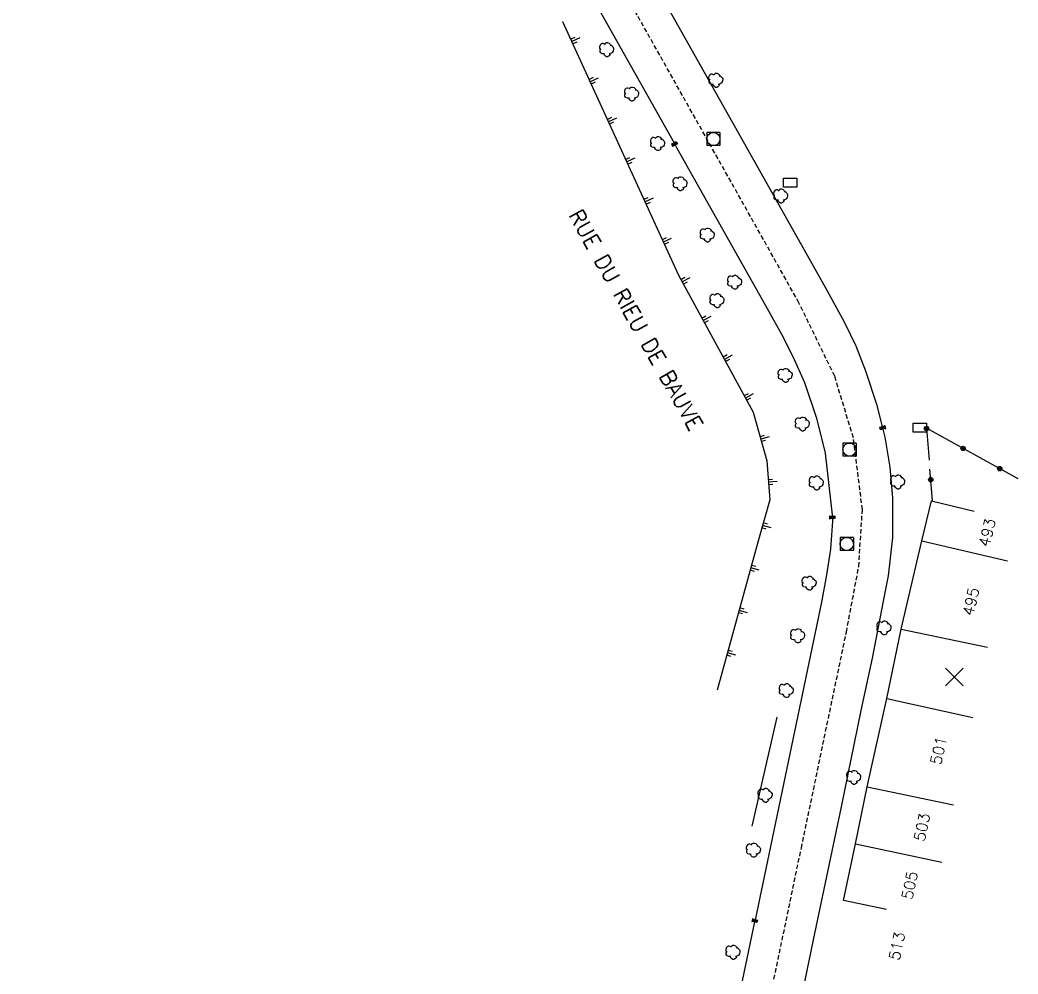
# Model space of a CAD drawing. Header units: millimetres. Extents: x 137000 to 138000, y 128000 to 129000.
# Drawn here: x 137635.1 to 137748.3, y 128742.7 to 128850.9 of the extents above; entities that cross this region are included whole.
import ezdxf
from ezdxf.enums import TextEntityAlignment as Align

# ---------------------------------------------------------------- set-up
doc = ezdxf.new("R2010")
doc.units = ezdxf.units.MM
doc.linetypes.add('DASHED', pattern=[0.75, 0.5, -0.25])
doc.layers.get('0').update_dxf_attribs({"linetype": 'CONTINUOUS'})
for name, color, linetype in [('w0001', 6, 'DASHED'), ('w0008', 7, 'CONTINUOUS'), ('w0100', 7, 'CONTINUOUS'), ('w0211', 2, 'CONTINUOUS'), ('w0300', 7, 'CONTINUOUS'), ('W0302', 3, 'CONTINUOUS'), ('w0322', 7, 'CONTINUOUS'), ('w0400', 7, 'CONTINUOUS'), ('w0420', 7, 'CONTINUOUS'), ('w0989', 7, 'CONTINUOUS'), ('w0991', 7, 'CONTINUOUS'), ('W1102', 7, 'CONTINUOUS'), ('W1471', 7, 'CONTINUOUS')]:
    doc.layers.add(name, color=color, linetype=linetype)
doc.styles.get("Standard").update_dxf_attribs({"font": 'romans.shx', "width": 0.85})

# ---------------------------------------------------------------- blocks, each defined once
blk = doc.blocks.new('t322o')
at = {"color": 0, "linetype": 'Continuous'}
for radius in [0.25, 0.15]:
    blk.add_circle((0, 0), radius, dxfattribs=at)
blk = doc.blocks.new('t211o')
at = {"color": 0, "linetype": 'Continuous'}
for p, q in [((-0.29, 0.5), (-0.29, 0)), ((0, 1), (0, 0)), ((0.29, 0.5), (0.29, 0))]:
    blk.add_line(p, q, dxfattribs=at)
blk = doc.blocks.new('T300')
for p, q in [((-0.8, 0.51), (-0.86, 0.34)), ((-0.86, 0.34), (-0.86, 0.17)), ((-0.86, 0.17), (-0.74, 0.06)), ((-0.69, 0.63), (-0.8, 0.51)), ((-0.8, -0.06), (-0.74, 0.06)), ((-0.74, 0.06), (-0.69, 0.11)), ((-0.57, 0.69), (-0.69, 0.63)), ((-0.46, 0.69), (-0.57, 0.69)), ((-0.29, 0.63), (-0.46, 0.69)), ((-0.29, 0.63), (-0.17, 0.74)), ((-0.23, 0.57), (-0.29, 0.63)), ((-0.17, 0.74), (-0.06, 0.8)), ((-0.06, 0.8), (0.06, 0.8)), ((0.06, 0.8), (0.23, 0.74)), ((0.23, 0.74), (0.34, 0.63)), ((0.34, 0.63), (0.4, 0.51)), ((0.46, 0.46), (0.34, 0.46)), ((0.4, 0.51), (0.4, 0.46)), ((0.57, 0.4), (0.46, 0.46)), ((0.57, 0.4), (0.69, 0.29)), ((0.69, 0.29), (0.74, 0.17)), ((0.74, 0.06), (0.69, -0.17)), ((0.74, 0.17), (0.74, 0.06)), ((-0.8, -0.17), (-0.8, -0.06)), ((-0.8, -0.23), (-0.8, -0.17)), ((-0.74, -0.34), (-0.8, -0.23)), ((-0.69, -0.4), (-0.74, -0.34)), ((-0.51, -0.46), (-0.69, -0.4)), ((-0.4, -0.46), (-0.51, -0.46)), ((-0.4, -0.46), (-0.34, -0.46)), ((-0.34, -0.46), (-0.34, -0.4)), ((-0.34, -0.51), (-0.34, -0.46)), ((-0.29, -0.63), (-0.34, -0.51)), ((-0.17, -0.74), (-0.29, -0.63)), ((-0.06, -0.8), (-0.17, -0.74)), ((0.06, -0.8), (-0.06, -0.8)), ((0.17, -0.74), (0.06, -0.8)), ((0.23, -0.69), (0.17, -0.74)), ((0.29, -0.46), (0.23, -0.46)), ((0.29, -0.63), (0.23, -0.69)), ((0.46, -0.4), (0.29, -0.46)), ((0.34, -0.51), (0.29, -0.63)), ((0.34, -0.51), (0.34, -0.46)), ((0.57, -0.34), (0.46, -0.4)), ((0.63, -0.29), (0.57, -0.34)), ((0.69, -0.17), (0.63, -0.29))]:
    blk.add_line(p, q)
blk = doc.blocks.new('T400')
for p, q in [((-0.15, 0.3), (0.15, 0.3)), ((-0.15, -0.25), (-0.15, 0.3)), ((-0.15, 0.15), (0.15, 0.15)), ((-0.15, 0), (0.15, 0)), ((0.15, 0.3), (0.15, -0.25)), ((-0.15, -0.15), (0.15, -0.15)), ((-0.15, -0.25), (-0.15, -0.3)), ((-0.15, -0.3), (0.15, -0.3)), ((0.15, -0.3), (0.15, -0.25))]:
    blk.add_line(p, q)
blk = doc.blocks.new('T420')
for p, q in [((0.75, 0.75), (-0.75, 0.75)), ((-0.75, 0.75), (-0.75, -0.75)), ((0.75, 0.75), (0.75, -0.75)), ((0.75, -0.75), (-0.75, -0.75))]:
    blk.add_line(p, q)
blk.add_ellipse((0, 0), major_axis=(-0.53, 0.53), ratio=1, start_param=3.926991, end_param=10.210176)
blk = doc.blocks.new('T1471')
at = {"color": 0, "linetype": 'Continuous', "flags": 128}
blk.add_lwpolyline([(-0.75, -0.5), (-0.75, 0.5), (0.75, 0.5), (0.75, -0.5), (-0.75, -0.5)], dxfattribs=at)
blk = doc.blocks.new('t991o')
at = {"color": 0, "linetype": 'Continuous'}
for p, q in [((-1, 1), (1, -1)), ((-1, -1), (1, 1))]:
    blk.add_line(p, q, dxfattribs=at)

msp = doc.modelspace()

# ---------------------------------------------------------------- linework, layer by layer
at = {"layer": 'w0001'}
msp.add_lwpolyline([(137725.43, 128627.77), (137717.74, 128645.89), (137715.57, 128653.32), (137713.77, 128662.31), (137712.58, 128671.12), (137711.99, 128678.76), (137711.81, 128686.96), (137712.11, 128694.35), (137712.68, 128700.7), (137715.3, 128716.65), (137718.9, 128734.03), (137723.69, 128756.96), (137728.8, 128781.46), (137730.2, 128788.89), (137730.61, 128795.36), (137729.59, 128803.5), (137727.47, 128810.48), (137723.42, 128818.8), (137717.92, 128828.6), (137673.52, 128907.55), (137664.72, 128923.28), (137635.07, 128975.92)], dxfattribs=at)
at = {"layer": 'w0008'}
for points in [[(137688.86, 128873.22), (137709.29, 128836.86), (137709.54, 128836.41), (137719.95, 128817.91), (137721.44, 128815.26), (137722.74, 128812.71), (137724.03, 128809.76), (137725.42, 128805.71), (137726.39, 128801.73), (137727.24, 128794.43), (137727.22, 128794.03), (137726.99, 128790.86), (137726.54, 128787.93), (137725.96, 128784.86), (137718.4, 128748.64), (137718.36, 128748.59), (137711.96, 128717.91)], [(137724.1, 128741.79), (137725.06, 128746.55), (137728.23, 128761.65), (137730.49, 128772.56), (137731.75, 128778.49), (137733.29, 128786.33), (137733.56, 128787.83), (137734.07, 128792.2), (137734.08, 128796.67), (137733.78, 128800.17), (137733.2, 128803.55), (137732.93, 128804.63), (137732.3, 128807.14), (137730.99, 128811.04), (137729.89, 128813.88), (137728.58, 128816.6), (137726.43, 128820.53), (137702.39, 128863.31)]]:
    msp.add_lwpolyline(points, dxfattribs=at)
at = {"layer": 'w0100'}
msp.add_lwpolyline([(137733.35, 128749.98), (137728.46, 128751.02), (137729.83, 128757.43), (137731.17, 128763.9), (137733.39, 128773.91), (137735.02, 128781.78), (137737.34, 128791.79), (137738.45, 128796.35), (137743.3, 128795.17), (137743.3, 128795.17), (137743.3, 128795.17), (137743.3, 128795.17), (137743.3, 128795.17), (137743.3, 128795.17), (137743.3, 128795.17), (137743.3, 128795.17), (137743.3, 128795.17), (137743.3, 128795.17), (137743.3, 128795.17), (137743.3, 128795.17), (137743.3, 128795.17), (137743.3, 128795.17), (137743.3, 128795.17), (137743.3, 128795.17), (137743.3, 128795.17), (137743.3, 128795.17), (137743.3, 128795.17), (137743.3, 128795.17), (137743.3, 128795.17), (137743.3, 128795.17), (137743.3, 128795.17), (137743.3, 128795.17), (137743.3, 128795.17), (137743.3, 128795.17), (137743.3, 128795.17), (137743.3, 128795.17), (137743.3, 128795.17), (137743.3, 128795.17), (137743.3, 128795.17), (137743.3, 128795.17), (137743.3, 128795.17), (137743.3, 128795.17), (137743.3, 128795.17), (137743.3, 128795.17), (137743.3, 128795.17), (137743.3, 128795.17), (137743.3, 128795.17), (137743.3, 128795.17), (137743.3, 128795.17), (137743.3, 128795.17), (137743.3, 128795.17), (137743.3, 128795.17), (137743.3, 128795.17), (137743.3, 128795.17), (137743.3, 128795.17), (137743.3, 128795.17), (137743.3, 128795.17), (137743.3, 128795.17), (137743.3, 128795.17), (137743.3, 128795.17), (137743.3, 128795.17), (137743.3, 128795.17), (137743.3, 128795.17), (137743.3, 128795.17), (137743.3, 128795.17), (137743.3, 128795.17), (137743.3, 128795.17), (137743.3, 128795.17), (137743.3, 128795.17), (137743.3, 128795.17), (137743.3, 128795.17), (137743.3, 128795.17), (137743.3, 128795.17), (137743.3, 128795.17), (137743.3, 128795.17), (137743.3, 128795.17), (137743.3, 128795.17), (137743.3, 128795.17), (137743.3, 128795.17), (137743.3, 128795.17), (137743.3, 128795.17), (137743.3, 128795.17), (137743.3, 128795.17), (137743.3, 128795.17), (137743.3, 128795.17), (137743.3, 128795.17), (137743.3, 128795.17), (137743.3, 128795.17), (137743.3, 128795.17), (137743.3, 128795.17), (137743.3, 128795.17), (137743.3, 128795.17), (137743.3, 128795.17), (137743.3, 128795.17), (137743.3, 128795.17), (137743.3, 128795.17), (137743.3, 128795.17), (137743.3, 128795.17), (137743.3, 128795.17), (137743.3, 128795.17), (137743.3, 128795.17), (137743.3, 128795.17), (137743.3, 128795.17), (137743.3, 128795.17), (137743.3, 128795.17), (137743.3, 128795.17), (137743.3, 128795.17), (137743.3, 128795.17), (137743.3, 128795.17), (137743.3, 128795.17), (137743.3, 128795.17), (137743.3, 128795.17), (137743.3, 128795.17), (137743.3, 128795.17), (137743.3, 128795.17), (137743.3, 128795.17), (137743.3, 128795.17), (137743.3, 128795.17), (137743.3, 128795.17), (137743.3, 128795.17)], dxfattribs=at)
at = {"layer": 'w0211'}
for points in [[(137696.62, 128850.71), (137696.62, 128850.71), (137696.62, 128850.71), (137696.62, 128850.71), (137696.62, 128850.71), (137696.62, 128850.71), (137696.62, 128850.71), (137696.62, 128850.71), (137696.62, 128850.71), (137696.62, 128850.71), (137696.62, 128850.71), (137696.62, 128850.71), (137696.62, 128850.71), (137696.62, 128850.71), (137709.74, 128821.94), (137718.23, 128806.4), (137719.77, 128800.89), (137720.1, 128796.45), (137718.83, 128791.92), (137714.14, 128774.88)], [(137696.62, 128850.71), (137696.62, 128850.71), (137696.62, 128850.71), (137696.62, 128850.71), (137696.62, 128850.71), (137696.62, 128850.71), (137696.62, 128850.71), (137696.62, 128850.71), (137696.62, 128850.71), (137696.62, 128850.71), (137696.62, 128850.71), (137696.62, 128850.71), (137696.62, 128850.71), (137696.62, 128850.71), (137696.62, 128850.71), (137696.62, 128850.71), (137696.62, 128850.71), (137696.62, 128850.71), (137696.62, 128850.71), (137696.62, 128850.71), (137696.62, 128850.71), (137696.62, 128850.71), (137696.62, 128850.71), (137696.62, 128850.71), (137696.62, 128850.71), (137696.62, 128850.71), (137696.62, 128850.71), (137696.62, 128850.71), (137696.62, 128850.71), (137696.62, 128850.71), (137696.62, 128850.71), (137696.62, 128850.71), (137696.62, 128850.71), (137696.62, 128850.71), (137696.62, 128850.71), (137696.62, 128850.71), (137696.62, 128850.71), (137696.62, 128850.71), (137696.62, 128850.71), (137696.62, 128850.71), (137696.62, 128850.71), (137696.62, 128850.71), (137696.62, 128850.71), (137696.62, 128850.71), (137696.62, 128850.71), (137696.62, 128850.71), (137696.62, 128850.71), (137696.62, 128850.71), (137696.62, 128850.71), (137696.62, 128850.71), (137696.62, 128850.71), (137696.62, 128850.71), (137696.62, 128850.71), (137696.62, 128850.71), (137696.62, 128850.71), (137696.62, 128850.71), (137696.62, 128850.71), (137696.62, 128850.71), (137696.62, 128850.71), (137696.62, 128850.71), (137696.62, 128850.71), (137696.62, 128850.71), (137696.62, 128850.71), (137696.62, 128850.71), (137696.62, 128850.71), (137696.62, 128850.71), (137696.62, 128850.71), (137696.62, 128850.71), (137696.62, 128850.71), (137696.62, 128850.71), (137696.62, 128850.71), (137696.62, 128850.71), (137696.62, 128850.71), (137696.62, 128850.71), (137696.62, 128850.71), (137696.62, 128850.71), (137696.62, 128850.71), (137696.62, 128850.71), (137696.62, 128850.71), (137696.62, 128850.71), (137696.62, 128850.71), (137696.62, 128850.71), (137696.62, 128850.71), (137696.62, 128850.71), (137696.62, 128850.71), (137696.62, 128850.71), (137696.62, 128850.71), (137696.62, 128850.71), (137696.62, 128850.71), (137696.62, 128850.71), (137696.62, 128850.71), (137696.62, 128850.71), (137696.62, 128850.71), (137696.62, 128850.71), (137696.62, 128850.71), (137696.62, 128850.71), (137696.62, 128850.71), (137696.62, 128850.71), (137696.62, 128850.71), (137696.62, 128850.71), (137696.62, 128850.71)]]:
    msp.add_lwpolyline(points, dxfattribs=at)
at = {"layer": 'W0302'}
msp.add_lwpolyline([(137718.11, 128759.46), (137720.93, 128771.82), (137720.92, 128771.78)], dxfattribs=at)
at = {"layer": 'w0322'}
for points in [[(137748.27, 128798.84), (137737.89, 128804.57), (137738.18, 128800.95), (137738.18, 128800.95), (137738.18, 128800.95), (137738.18, 128800.95), (137738.18, 128800.95), (137738.18, 128800.95), (137738.18, 128800.95), (137738.18, 128800.95), (137738.18, 128800.95), (137738.18, 128800.95), (137738.18, 128800.95), (137738.18, 128800.95), (137738.18, 128800.95), (137738.18, 128800.95), (137738.18, 128800.95), (137738.18, 128800.95), (137738.18, 128800.95), (137738.18, 128800.95), (137738.18, 128800.95), (137738.18, 128800.95), (137738.18, 128800.95), (137738.18, 128800.95), (137738.18, 128800.95), (137738.18, 128800.95), (137738.18, 128800.95), (137738.18, 128800.95), (137738.18, 128800.95), (137738.18, 128800.95), (137738.18, 128800.95), (137738.18, 128800.95), (137738.18, 128800.95), (137738.18, 128800.95), (137738.18, 128800.95), (137738.18, 128800.95), (137738.18, 128800.95), (137738.18, 128800.95), (137738.18, 128800.95), (137738.18, 128800.95), (137738.18, 128800.95), (137738.18, 128800.95), (137738.18, 128800.95), (137738.18, 128800.95), (137738.18, 128800.95), (137738.18, 128800.95), (137738.18, 128800.95), (137738.18, 128800.95), (137738.18, 128800.95), (137738.18, 128800.95), (137738.18, 128800.95), (137738.18, 128800.95), (137738.18, 128800.95), (137738.18, 128800.95), (137738.18, 128800.95), (137738.18, 128800.95), (137738.18, 128800.95), (137738.18, 128800.95), (137738.18, 128800.95), (137738.18, 128800.95), (137738.18, 128800.95), (137738.18, 128800.95), (137738.18, 128800.95), (137738.18, 128800.95), (137738.18, 128800.95), (137738.18, 128800.95), (137738.18, 128800.95), (137738.18, 128800.95), (137738.18, 128800.95), (137738.18, 128800.95), (137738.18, 128800.95), (137738.18, 128800.95), (137738.18, 128800.95), (137738.18, 128800.95), (137738.18, 128800.95), (137738.18, 128800.95), (137738.18, 128800.95), (137738.18, 128800.95), (137738.18, 128800.95), (137738.18, 128800.95), (137738.18, 128800.95), (137738.18, 128800.95), (137738.18, 128800.95), (137738.18, 128800.95), (137738.18, 128800.95), (137738.18, 128800.95), (137738.18, 128800.95), (137738.18, 128800.95), (137738.18, 128800.95), (137738.18, 128800.95), (137738.18, 128800.95), (137738.18, 128800.95), (137738.18, 128800.95), (137738.18, 128800.95), (137738.18, 128800.95), (137738.18, 128800.95), (137738.18, 128800.95), (137738.18, 128800.95), (137738.18, 128800.95), (137738.18, 128800.95), (137738.18, 128800.95)], [(137738.18, 128800.95), (137738.18, 128800.95), (137738.18, 128800.95), (137738.18, 128800.95), (137738.18, 128800.95), (137738.18, 128800.95), (137738.18, 128800.95), (137738.18, 128800.95), (137738.18, 128800.95), (137738.18, 128800.95), (137738.18, 128800.95), (137738.18, 128800.95), (137738.18, 128800.95), (137738.18, 128800.95), (137738.18, 128800.95), (137738.18, 128800.95), (137738.18, 128800.95), (137738.18, 128800.95), (137738.18, 128800.95), (137738.18, 128800.95)], [(137738.58, 128796.38), (137738.58, 128796.38), (137738.58, 128796.38), (137738.58, 128796.38), (137738.58, 128796.38), (137738.58, 128796.38), (137738.58, 128796.38), (137738.58, 128796.38), (137738.58, 128796.38), (137738.58, 128796.38), (137738.58, 128796.38), (137738.58, 128796.38), (137738.58, 128796.38), (137738.58, 128796.38), (137738.58, 128796.38), (137738.58, 128796.38), (137738.58, 128796.38), (137738.58, 128796.38), (137738.58, 128796.38), (137738.26, 128799.95)], [(137738.58, 128796.38), (137738.58, 128796.38), (137738.58, 128796.38), (137738.58, 128796.38), (137738.58, 128796.38), (137738.58, 128796.38), (137738.58, 128796.38), (137738.58, 128796.38), (137738.58, 128796.38), (137738.58, 128796.38), (137738.58, 128796.38), (137738.58, 128796.38), (137738.58, 128796.38), (137738.58, 128796.38), (137738.58, 128796.38), (137738.58, 128796.38), (137738.58, 128796.38), (137738.58, 128796.38), (137738.58, 128796.38), (137738.58, 128796.38), (137738.58, 128796.38), (137738.58, 128796.38), (137738.58, 128796.38), (137738.58, 128796.38), (137738.58, 128796.38), (137738.58, 128796.38), (137738.58, 128796.38), (137738.58, 128796.38), (137738.58, 128796.38), (137738.58, 128796.38), (137738.58, 128796.38), (137738.58, 128796.38), (137738.58, 128796.38), (137738.58, 128796.38), (137738.58, 128796.38), (137738.58, 128796.38), (137738.58, 128796.38), (137738.58, 128796.38), (137738.58, 128796.38), (137738.58, 128796.38), (137738.58, 128796.38), (137738.58, 128796.38), (137738.58, 128796.38), (137738.58, 128796.38), (137738.58, 128796.38), (137738.58, 128796.38), (137738.58, 128796.38), (137738.58, 128796.38), (137738.58, 128796.38), (137738.58, 128796.38), (137738.58, 128796.38), (137738.58, 128796.38), (137738.58, 128796.38), (137738.58, 128796.38), (137738.58, 128796.38), (137738.58, 128796.38), (137738.58, 128796.38), (137738.58, 128796.38), (137738.58, 128796.38), (137738.58, 128796.38), (137738.58, 128796.38), (137738.58, 128796.38), (137738.58, 128796.38), (137738.58, 128796.38), (137738.58, 128796.38), (137738.58, 128796.38), (137738.58, 128796.38), (137738.58, 128796.38), (137738.58, 128796.38), (137738.58, 128796.38), (137738.58, 128796.38), (137738.58, 128796.38), (137738.58, 128796.38), (137738.58, 128796.38), (137738.58, 128796.38), (137738.58, 128796.38), (137738.58, 128796.38), (137738.58, 128796.38), (137738.58, 128796.38), (137738.58, 128796.38), (137738.58, 128796.38), (137738.58, 128796.38), (137738.58, 128796.38), (137738.58, 128796.38), (137738.58, 128796.38), (137738.58, 128796.38), (137738.58, 128796.38), (137738.58, 128796.38), (137738.58, 128796.38), (137738.58, 128796.38), (137738.58, 128796.38), (137738.58, 128796.38), (137738.58, 128796.38), (137738.58, 128796.38), (137738.58, 128796.38), (137738.58, 128796.38), (137738.58, 128796.38), (137738.58, 128796.38), (137738.58, 128796.38), (137738.58, 128796.38), (137738.58, 128796.38)]]:
    msp.add_lwpolyline(points, dxfattribs=at)
at = {"layer": 'W1102'}
for p, q in [((137737.34, 128791.79), (137747.08, 128789.54)), ((137735.02, 128781.78), (137744.81, 128779.75)), ((137733.39, 128773.91), (137743.15, 128771.75)), ((137731.17, 128763.9), (137740.96, 128761.87)), ((137729.83, 128757.43), (137739.61, 128755.35))]:
    msp.add_line(p, q, dxfattribs=at)

# ---------------------------------------------------------------- block references
at = {"layer": 'w0211'}
for p, rotation in [((137697.65, 128848.43), 294.5265374732994), ((137699.73, 128843.88), 294.5265374732994), ((137701.81, 128839.33), 294.5265374732994), ((137703.88, 128834.78), 294.5265374732994), ((137705.96, 128830.24), 294.5265374732994), ((137708.03, 128825.69), 294.5265374732994), ((137710.17, 128821.17), 298.6279201980205), ((137712.56, 128816.78), 298.6279201980205), ((137714.96, 128812.39), 298.6279201980205), ((137717.35, 128808), 298.6279201980205), ((137719.08, 128803.34), 285.6288247715378), ((137719.95, 128798.44), 274.3464223171633), ((137719.29, 128793.56), 254.3271591614689), ((137717.96, 128788.74), 254.6140502763151), ((137716.63, 128783.92), 254.6140502763151), ((137715.3, 128779.1), 254.6140502763151)]:
    msp.add_blockref('t211o', p, dxfattribs=dict(at, rotation=rotation))
at = {"layer": 'w0300'}
for p in [(137701.66, 128847.51), (137714.03, 128844.04), (137704.49, 128842.47), (137707.43, 128836.86), (137709.98, 128832.3), (137721.39, 128830.91), (137713.06, 128826.48), (137716.16, 128821.14), (137714.16, 128819.05), (137721.9, 128810.56), (137723.84, 128805.04), (137725.43, 128798.36), (137734.65, 128798.48), (137724.62, 128787), (137733.1, 128781.93), (137723.31, 128781.03), (137722.02, 128774.82), (137729.67, 128764.97), (137719.63, 128762.94), (137718.3, 128756.72), (137715.98, 128745.13)]:
    msp.add_blockref('T300', p, dxfattribs=at)
at = {"layer": 'w0322'}
for p, rotation in [((137737.89, 128804.54), 274.5064431030012), ((137742.03, 128802.29), 151.1093824437228), ((137746.19, 128799.99), 151.1093824437228), ((137738.37, 128798.74), 95.15817164695326)]:
    msp.add_blockref('t322o', p, dxfattribs=dict(at, rotation=rotation))
at = {"layer": 'w0400'}
for p, rotation in [((137709.3, 128836.82), 298.0608190476159), ((137732.93, 128804.63), 103.6784267475524), ((137727.19, 128794.47), 274.168421110692), ((137718.4, 128748.72), 255.9703343071534)]:
    msp.add_blockref('T400', p, dxfattribs=dict(at, rotation=rotation))
at = {"layer": 'w0420'}
for p in [(137713.71, 128837.38), (137729.16, 128802.15), (137728.84, 128791.45)]:
    msp.add_blockref('T420', p, dxfattribs=at)
at = {"layer": 'w0991'}
msp.add_blockref('t991o', (137741.05, 128776.36), dxfattribs=at)
at = {"layer": 'W1471'}
for p in [(137722.43, 128832.42), (137737.14, 128804.64)]:
    msp.add_blockref('T1471', p, dxfattribs=at)

# ---------------------------------------------------------------- texts
at = {"layer": 'w0989'}
msp.add_text('RUE DU RIEU DE BAUVE', height=1.75, rotation=299.3382, dxfattribs=at).set_placement((137704.93, 128816.87), align=Align.MIDDLE)
at = {"layer": 'w0991'}
for s, rotation, p in [('493', 76.331, (137744.77, 128792.74)), ('495', 76.9804, (137742.93, 128784.91)), ('501', 77.5088, (137739.25, 128768.02)), ('503', 78.3106, (137737.37, 128759.33)), ('505', 77.9423, (137735.98, 128752.73)), ('513', 77.8868, (137734.53, 128745.84))]:
    msp.add_text(s, height=1.25, rotation=rotation, dxfattribs=at).set_placement(p, align=Align.MIDDLE)

doc.saveas('drawing.dxf')
